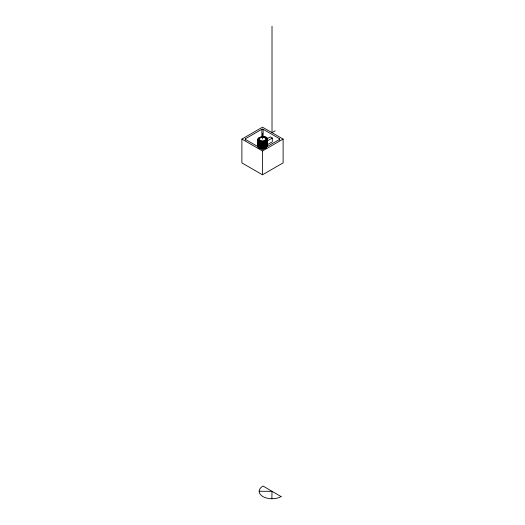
<?xml version="1.0" encoding="UTF-8"?>
<svg xmlns="http://www.w3.org/2000/svg" width="525" height="525" viewBox="0 0 525 525"><rect width="100%" height="100%" fill="white"/><g stroke="black" fill="none" stroke-linecap="round" stroke-linejoin="round"><path stroke-width="0.79" d="M271.871 498.75L272.016 491.334L263.038 486.038A12.843 7.416 0 0 0 262.835 496.519A12.843 7.416 0 0 0 280.993 496.637L281.078 496.571M260.787 148.975L261.056 141.757L261.896 141.881L261.896 148.936M261.627 149.107L261.896 141.881M259.626 148.627L259.626 142.406L259.888 141.724L260.899 141.717L260.144 141.468M260.38 148.096L260.636 141.973M258.287 138.698L257.565 139.532L258.786 138.777M263.104 137.34L264.213 137.314L263.242 137.051M266.713 140.523L266.936 140.037L266.438 139.958L266.214 140.444L267.212 141.022L267.212 146.462M267.212 141.022L267.435 140.536L266.936 140.037M258.661 148.116L258.661 141.894L259.028 141.264M259.278 147.696L259.639 141.619M259.022 138.449L257.959 138.81L259.291 138.252M257.959 146.698L257.959 141.258L258.405 140.687M258.405 138.534L258.838 138.101M257.565 146.757L257.565 140.536L258.562 139.958L258.786 140.444L257.788 141.022L257.788 146.462M261.758 137.051L260.787 137.314L261.896 137.34M266.595 140.687L265.709 140.969L266.595 140.687L267.041 141.258L267.041 146.698M266.608 147.138L266.608 141.691L267.041 141.258M257.506 140.287L258.024 139.86C258.707 140.195 258.707 139.027 258.024 139.361L257.506 139.781L257.506 146.508M259.658 137.97L259.028 137.963M264.994 147.669L264.994 141.402L265.604 141.048L266.339 141.894L266.339 148.116M241.887 139.079L262.5 127.175L283.113 139.079L283.113 162.881L262.5 174.786L241.887 162.881L241.887 139.079L262.5 150.983L283.113 139.079M245.49 140.3L245.49 138.712L261.863 129.262A0.899 0.518 0 0 1 263.137 129.262L279.51 138.712L279.51 140.3M258.661 138.173L260.006 137.819M258.044 147.63L258.044 140.497L258.661 140.142L260.656 141.297L260.656 148.431M272.016 132.667L275.185 130.837M258.044 140.497L260.046 141.652L260.656 141.297M266.956 137.662L266.339 138.016L264.344 136.861L264.954 136.507L266.956 137.662L266.956 140.831M266.969 138.83L270.322 136.894L272.317 138.042L272.317 141.822L267.625 144.532M264.994 141.402L265.972 141.264M267.625 140.752L272.317 138.042M265.722 147.696L265.722 142.249L266.339 141.894M260.38 137.412L259.626 137.662L260.144 137.753M265.709 138.252L266.162 138.101M265.112 141.724L264.101 141.717L265.112 141.724L265.374 142.406L265.374 148.627M264.62 148.096L264.62 142.656L265.374 142.406M264.213 148.975L263.944 141.757L263.104 141.881L263.104 148.936M266.214 138.777L267.435 139.532L266.713 138.698M266.438 139.263L266.936 139.184M263.104 141.881L264.082 142.045M263.373 149.107L263.373 142.885L264.213 142.754M262.067 137.15L262.933 137.15M262.067 142.196L262.933 142.196M262.067 142.918L262.933 142.918M259.173 491.256L272.016 491.334L281.092 496.578M258.064 139.184L258.562 139.263M260.918 142.045L261.758 142.17M260.787 142.754L261.627 142.885M259.626 142.406L260.38 142.656M259.658 141.251L260.006 141.402M264.725 140.897L265.342 141.251M258.661 141.894L259.278 142.249M267.494 140.287L266.976 139.86C266.293 140.195 266.293 139.027 266.976 139.361L267.494 139.781L267.494 146.508M266.608 138.377L267.041 138.81L265.978 138.449M257.959 141.258L258.392 141.691L258.392 147.138M266.162 141.12L266.608 141.691M265.361 141.619L265.722 142.249M258.064 140.037L258.287 140.523M257.565 140.536L257.788 141.022M264.364 141.973L264.62 142.656M263.242 142.17L263.373 142.885M272.016 26.25L272.016 132.72M267.435 140.536L267.435 146.757M264.101 141.717L264.101 147.984M263.944 141.757L263.944 148.017M263.137 129.262L263.137 137.196M262.933 137.327L262.067 137.327M262.933 149.139L262.933 141.894L262.067 141.894L262.067 149.139M262.5 133.658L262.5 138.889M262.5 150.983L262.5 174.786M261.863 129.262L261.863 137.196M261.056 141.757L261.056 148.017M260.899 141.717L260.899 147.984M260.046 141.652L260.046 147.991M258.024 139.361L258.024 139.86M279.51 138.712A0.899 0.518 0 0 1 279.51 139.447L263.137 148.897A0.899 0.518 0 0 1 261.863 148.897L245.49 139.447A0.899 0.518 0 0 1 245.49 138.712M259.658 137.438L259.022 137.917A4.016 2.317 0 0 0 261.804 141.363A4.016 2.317 0 0 0 266.457 138.679A4.016 2.317 0 0 0 260.492 137.071L259.658 137.438M260.275 140.365A3.15 1.818 0 0 0 265.538 139.552A3.15 1.818 0 0 0 261.686 137.32A3.15 1.818 0 0 0 260.275 140.365"/></g></svg>
